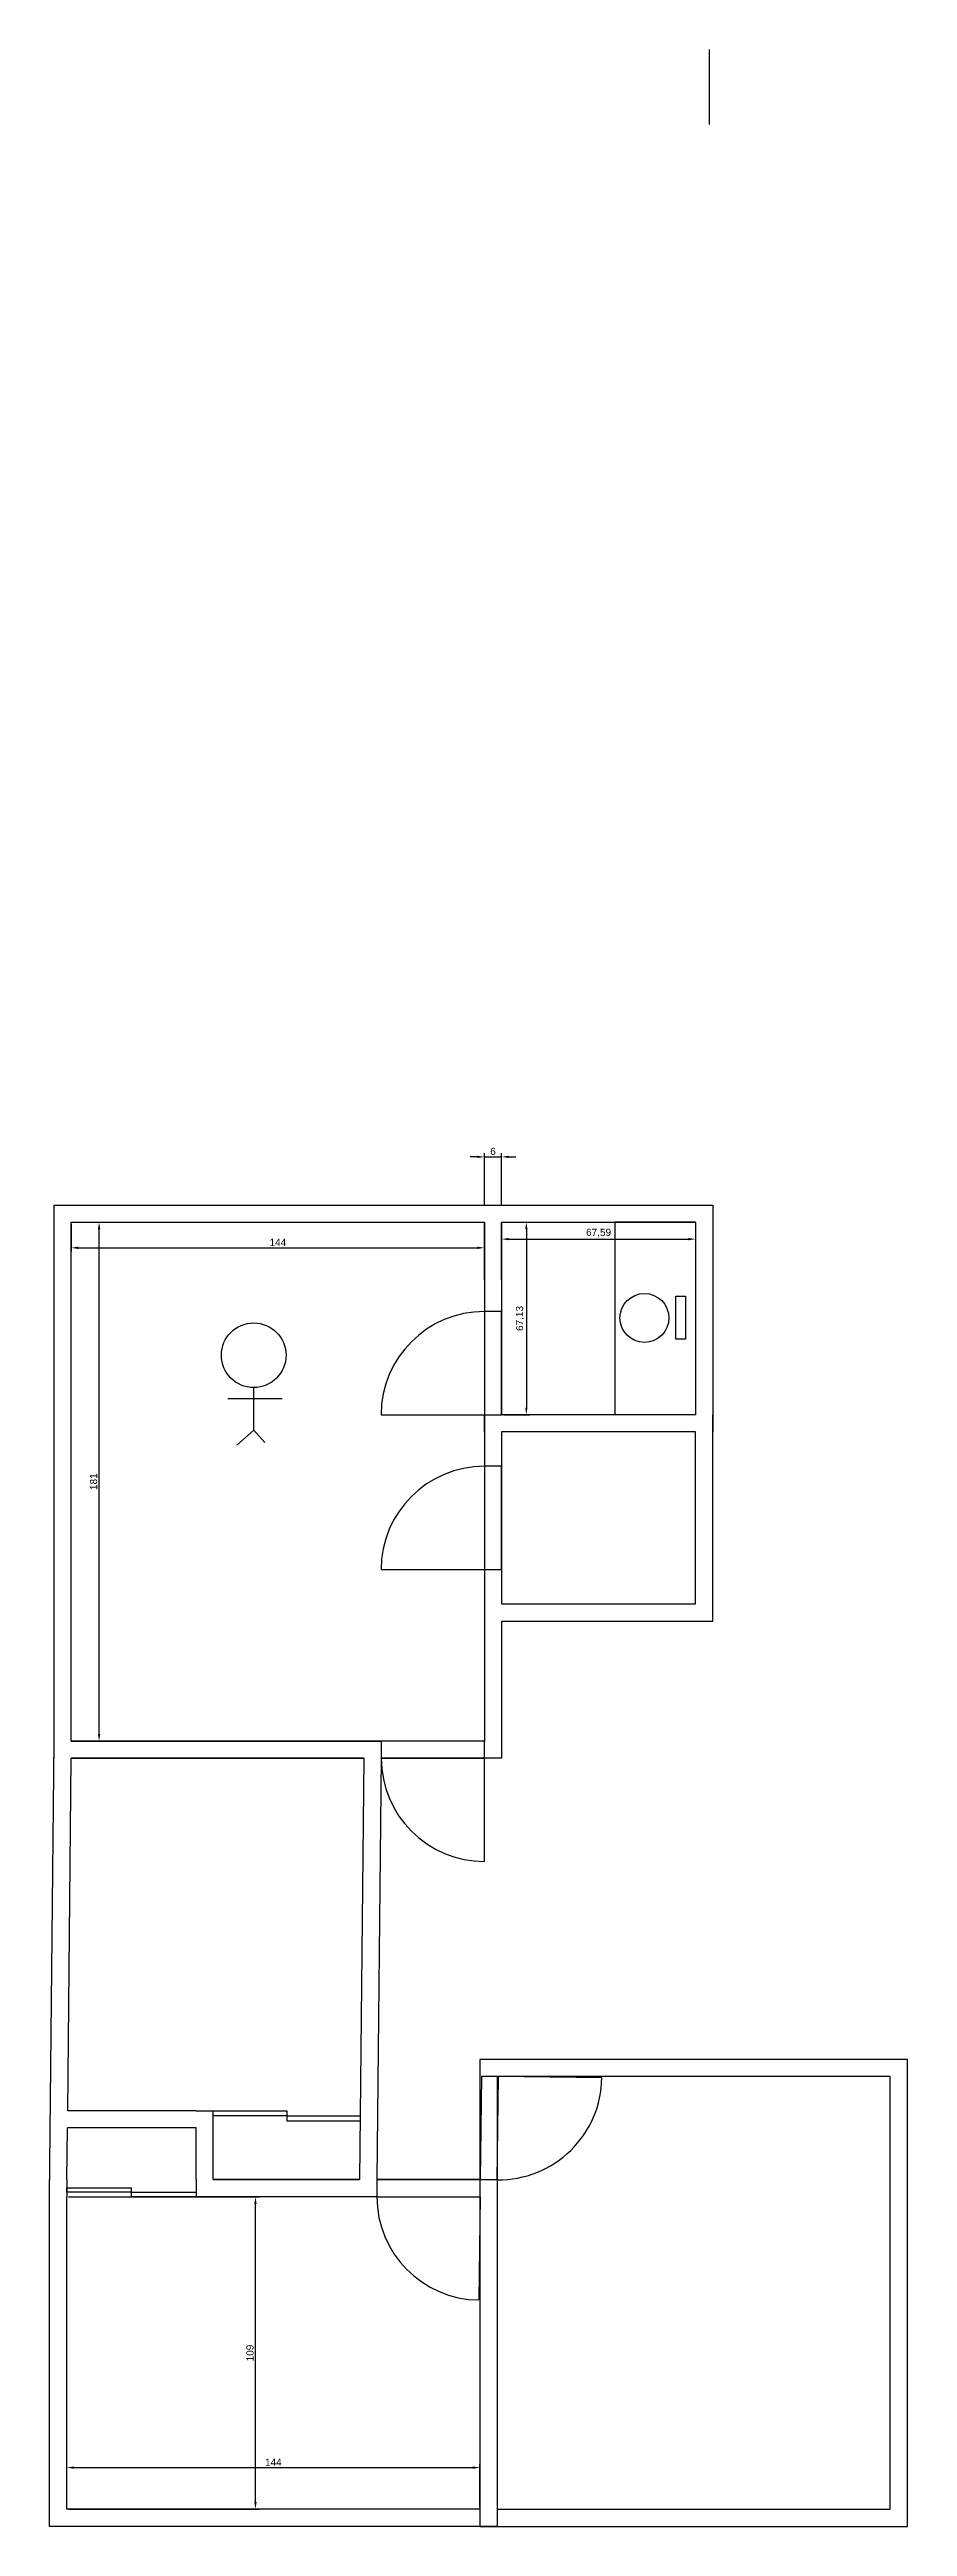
# Model space of a CAD drawing. Header units: inches. Extents: x 88 to 387, y 47 to 911.
import ezdxf

# ---------------------------------------------------------------- set-up
doc = ezdxf.new("R2010")
doc.units = ezdxf.units.IN
for name, color, linetype in [('Closet', 50, 'Continuous'), ('Sink', 90, 'Continuous'), ('Text', 10, 'Continuous')]:
    doc.layers.add(name, color=color, linetype=linetype)
doc.layers.add('Door', color=160, linetype='Continuous', plot=False)
doc.styles.get("Standard").update_dxf_attribs({"font": 'arial.ttf'})
doc.dimstyles.new('ISO-25', dxfattribs={"dimtxt": 2.5, "dimasz": 2.5, "dimexe": 1.25, "dimexo": 0.625, "dimtad": 1, "dimtxsty": 'Standard', "dimcen": 2.5, "dimadec": 0, "dimazin": 0, "dimtfac": 1, "dimtmove": 0, "dimatfit": 3, "dimfxl": 1, "dimarcsym": 0})

# ---------------------------------------------------------------- blocks, each defined once
blk = doc.blocks.new('*D1')
at = {"layer": 'Defpoints', "color": 0, "transparency": 16777216}
for p in [(245.22, 524.64), (239.22, 507.26), (245.22, 507.26)]:
    blk.add_point(p, dxfattribs=at)
at = {"layer": 'Text', "color": 0, "lineweight": -2, "transparency": 16777216}
for p, q in [((236.72, 524.64), (234.22, 524.64)), ((239.22, 507.89), (239.22, 525.89)), ((239.22, 524.64), (245.22, 524.64)), ((245.22, 507.89), (245.22, 525.89)), ((247.72, 524.64), (250.22, 524.64))]:
    blk.add_line(p, q, dxfattribs=at)
at = {"layer": 'Text', "color": 0, "transparency": 16777216}
for points in [[(236.72, 525.06), (236.72, 524.23), (239.22, 524.64)], [(247.72, 525.06), (247.72, 524.23), (245.22, 524.64)]]:
    blk.add_solid(points, dxfattribs=at)
at = {"layer": 'Text', "color": 0, "transparency": 16777216, "insert": (242.22, 526.55), "char_height": 2.5, "attachment_point": 5}
blk.add_mtext('6', dxfattribs=at)
blk = doc.blocks.new('Door Single')
at = {"layer": 'Door'}
blk.add_line((0, 42), (0, 6), dxfattribs=at)
blk.add_lwpolyline([(0, 0), (36, 0), (36, 6), (0, 6)], close=True, dxfattribs=at)
blk.add_arc((0, 6), 36, 0, 90, dxfattribs=at)
blk = doc.blocks.new('*D4')
at = {"layer": 'Defpoints', "color": 0, "transparency": 16777216}
for p in [(95.22, 501.85), (239.22, 501.85), (239.22, 492.93)]:
    blk.add_point(p, dxfattribs=at)
at = {"layer": 'Text', "color": 0, "lineweight": -2, "transparency": 16777216}
for p, q in [((95.22, 501.22), (95.22, 491.68)), ((239.22, 501.22), (239.22, 491.68)), ((97.72, 492.93), (236.72, 492.93))]:
    blk.add_line(p, q, dxfattribs=at)
at = {"layer": 'Text', "color": 0, "transparency": 16777216}
for points in [[(97.72, 493.35), (97.72, 492.51), (95.22, 492.93)], [(236.72, 493.35), (236.72, 492.51), (239.22, 492.93)]]:
    blk.add_solid(points, dxfattribs=at)
at = {"layer": 'Text', "color": 0, "transparency": 16777216, "insert": (167.22, 494.81), "char_height": 2.5, "attachment_point": 5}
blk.add_mtext('144', dxfattribs=at)
blk = doc.blocks.new('*D5')
at = {"layer": 'Defpoints', "color": 0, "transparency": 16777216}
for p in [(95.22, 501.85), (104.91, 501.85), (95.22, 320.85)]:
    blk.add_point(p, dxfattribs=at)
at = {"layer": 'Text', "color": 0, "lineweight": -2, "transparency": 16777216}
for p, q in [((95.84, 501.85), (106.16, 501.85)), ((104.91, 323.35), (104.91, 499.35)), ((95.84, 320.85), (106.16, 320.85))]:
    blk.add_line(p, q, dxfattribs=at)
at = {"layer": 'Text', "color": 0, "transparency": 16777216}
for points in [[(104.49, 499.35), (105.33, 499.35), (104.91, 501.85)], [(104.49, 323.35), (105.33, 323.35), (104.91, 320.85)]]:
    blk.add_solid(points, dxfattribs=at)
at = {"layer": 'Text', "color": 0, "transparency": 16777216, "insert": (103.01, 411.35), "char_height": 2.5, "attachment_point": 5, "rotation": 90}
blk.add_mtext('181', dxfattribs=at)
blk = doc.blocks.new('*D6')
at = {"layer": 'Defpoints', "color": 0, "transparency": 16777216}
for p in [(245.22, 501.85), (312.81, 501.85), (312.81, 495.96)]:
    blk.add_point(p, dxfattribs=at)
at = {"layer": 'Text', "color": 0, "lineweight": -2, "transparency": 16777216}
for p, q in [((245.22, 501.22), (245.22, 494.71)), ((312.81, 501.22), (312.81, 494.71)), ((247.72, 495.96), (310.31, 495.96))]:
    blk.add_line(p, q, dxfattribs=at)
at = {"layer": 'Text', "color": 0, "transparency": 16777216}
for points in [[(247.72, 496.38), (247.72, 495.54), (245.22, 495.96)], [(310.31, 496.38), (310.31, 495.54), (312.81, 495.96)]]:
    blk.add_solid(points, dxfattribs=at)
at = {"layer": 'Text', "color": 0, "transparency": 16777216, "insert": (279.01, 498.09), "char_height": 2.5, "attachment_point": 5}
blk.add_mtext('67,59', dxfattribs=at)
blk = doc.blocks.new('*D7')
at = {"layer": 'Defpoints', "color": 0, "transparency": 16777216}
for p in [(245.22, 501.85), (245.22, 434.72), (253.83, 434.72)]:
    blk.add_point(p, dxfattribs=at)
at = {"layer": 'Text', "color": 0, "lineweight": -2, "transparency": 16777216}
for p, q in [((245.84, 501.85), (255.08, 501.85)), ((253.83, 499.35), (253.83, 437.22)), ((245.84, 434.72), (255.08, 434.72))]:
    blk.add_line(p, q, dxfattribs=at)
at = {"layer": 'Text', "color": 0, "transparency": 16777216}
for points in [[(253.41, 499.35), (254.25, 499.35), (253.83, 501.85)], [(253.41, 437.22), (254.25, 437.22), (253.83, 434.72)]]:
    blk.add_solid(points, dxfattribs=at)
at = {"layer": 'Text', "color": 0, "transparency": 16777216, "insert": (251.7, 468.28), "char_height": 2.5, "attachment_point": 5, "rotation": 90}
blk.add_mtext('67,13', dxfattribs=at)
blk = doc.blocks.new('Sliding Closet Door')
at = {"layer": 'Closet'}
for p, q in [((-57.14, 4), (-28.57, 4)), ((-57.14, 2), (-57.14, 4)), ((-28.57, 2), (-57.14, 2)), ((-28.57, 4), (-28.57, 2)), ((-28.57, 2), (0, 2)), ((-28.57, 2), (-28.57, 0)), ((0, 0), (-28.57, 0)), ((0, 2), (0, 0))]:
    blk.add_line(p, q, dxfattribs=at)
blk = doc.blocks.new('*D14')
at = {"layer": 'Defpoints', "color": 0, "transparency": 16777216}
for p in [(237.66, 67.43), (93.66, 52.9), (237.66, 52.9)]:
    blk.add_point(p, dxfattribs=at)
at = {"layer": 'Text', "color": 0, "lineweight": -2, "transparency": 16777216}
for p, q in [((93.66, 53.52), (93.66, 68.68)), ((96.16, 67.43), (235.16, 67.43)), ((237.66, 53.52), (237.66, 68.68))]:
    blk.add_line(p, q, dxfattribs=at)
at = {"layer": 'Text', "color": 0, "transparency": 16777216}
for points in [[(96.16, 67.84), (96.16, 67.01), (93.66, 67.43)], [(235.16, 67.84), (235.16, 67.01), (237.66, 67.43)]]:
    blk.add_solid(points, dxfattribs=at)
at = {"layer": 'Text', "color": 0, "transparency": 16777216, "insert": (165.66, 69.31), "char_height": 2.5, "attachment_point": 5}
blk.add_mtext('144', dxfattribs=at)
blk = doc.blocks.new('*D15')
at = {"layer": 'Defpoints', "color": 0, "transparency": 16777216}
for p in [(93.66, 161.9), (159.42, 161.9), (93.66, 52.9)]:
    blk.add_point(p, dxfattribs=at)
at = {"layer": 'Text', "color": 0, "lineweight": -2, "transparency": 16777216}
for p, q in [((94.28, 161.9), (160.67, 161.9)), ((159.42, 55.4), (159.42, 159.4)), ((94.28, 52.9), (160.67, 52.9))]:
    blk.add_line(p, q, dxfattribs=at)
at = {"layer": 'Text', "color": 0, "transparency": 16777216}
for points in [[(159.01, 159.4), (159.84, 159.4), (159.42, 161.9)], [(159.01, 55.4), (159.84, 55.4), (159.42, 52.9)]]:
    blk.add_solid(points, dxfattribs=at)
at = {"layer": 'Text', "color": 0, "transparency": 16777216, "insert": (157.52, 107.4), "char_height": 2.5, "attachment_point": 5, "rotation": 90}
blk.add_mtext('109', dxfattribs=at)

msp = doc.modelspace()

# ---------------------------------------------------------------- linework, layer by layer
for p, q in [((138.717, 191.897), (144.717, 191.897)), ((144.717, 167.897), (144.717, 191.897)), ((138.717, 167.897), (138.717, 185.897))]:
    msp.add_line(p, q)
for points in [[(89.216, 314.85), (89.216, 507.85), (245.216, 507.85)], [(239.216, 507.85), (318.81, 507.85), (318.81, 428.72)], [(239.216, 481.787), (239.216, 501.85)], [(245.216, 501.85), (245.216, 434.72)], [(245.216, 481.787), (245.216, 501.85), (312.81, 501.85), (312.81, 434.72), (245.216, 434.72)], [(239.216, 428.72), (239.216, 434.72)], [(245.216, 428.72), (245.216, 368.72)], [(312.81, 428.72), (245.216, 428.72)], [(245.216, 362.72), (245.216, 314.85), (203.216, 314.85)], [(87.655, 161.897), (87.655, 161.897), (89.277, 320.85)], [(95.216, 320.85), (203.278, 320.85)], [(93.962, 191.897), (95.216, 314.85), (197.216, 314.85), (195.717, 167.897), (144.717, 167.897)], [(197.216, 314.85), (95.216, 314.85)], [(203.217, 314.85), (201.717, 167.897)], [(93.717, 167.897), (93.9, 185.897)], [(201.656, 161.897), (138.717, 161.897)]]:
    msp.add_lwpolyline(points)
msp.add_lwpolyline([(95.216, 501.85), (239.216, 501.85), (239.216, 320.85), (95.216, 320.85)], close=True)
at = {"layer": 'Defpoints'}
for p, q in [((317.603, 910.916), (317.603, 884.801)), ((158.802, 429.343), (158.802, 444.183)), ((149.822, 440.371), (168.734, 440.371)), ((158.802, 429.343), (152.97, 424.042)), ((152.97, 424.042), (158.802, 429.343)), ((158.802, 429.343), (158.802, 429.343)), ((158.802, 429.343), (162.661, 425.061)), ((138.717, 191.897), (93.962, 191.897)), ((138.717, 185.897), (93.9, 185.897)), ((93.717, 167.897), (93.655, 161.897)), ((138.717, 167.897), (138.717, 161.897))]:
    msp.add_line(p, q, dxfattribs=at)
for points in [[(239.216, 434.72), (239.216, 416.72)], [(312.81, 434.72), (245.216, 434.72)], [(245.216, 362.72), (318.81, 362.72), (318.81, 434.72)], [(245.216, 380.72), (245.216, 368.72), (312.81, 368.72), (312.81, 428.72), (245.216, 428.72), (245.216, 416.72)], [(239.216, 380.72), (239.216, 362.72)], [(201.717, 167.897), (243.655, 167.897), (243.655, 46.897), (87.655, 46.897), (87.655, 167.897), (87.716, 167.897)], [(144.717, 167.897), (195.717, 167.897)], [(237.655, 156.728), (237.655, 52.897), (93.655, 52.897), (93.655, 161.897)]]:
    msp.add_lwpolyline(points, dxfattribs=at)
for points in [[(237.655, 46.897), (386.655, 46.897), (386.655, 209.838), (237.655, 209.838)], [(243.655, 52.897), (380.655, 52.897), (380.655, 203.838), (243.655, 203.838)]]:
    msp.add_lwpolyline(points, close=True, dxfattribs=at)
msp.add_circle((158.802, 455.458), 11.275, dxfattribs=at)
at = {"layer": 'Door'}
msp.add_line((237.717, 161.897), (237.288, 125.899), dxfattribs=at)
msp.add_lwpolyline([(237.717, 167.897), (201.717, 167.897), (201.717, 161.897), (237.717, 161.897)], close=True, dxfattribs=at)
msp.add_arc((237.727, 161.901), 36.01, 180.006362, 269.302486, dxfattribs=at)
at = {"layer": 'Sink'}
for points in [[(312.81, 501.85), (284.788, 501.85), (284.788, 501.85), (312.81, 501.85)], [(284.788, 501.85), (312.81, 501.85), (312.81, 434.72), (284.788, 434.72)], [(305.925, 476.057), (309.26, 476.057), (309.26, 461.061), (305.925, 461.061)]]:
    msp.add_lwpolyline(points, close=True, dxfattribs=at)
msp.add_circle((294.994, 468.467), 8.521, dxfattribs=at)

# ---------------------------------------------------------------- block references
at = {"rotation": 180}
msp.add_blockref('Door Single', (239.278, 320.85), dxfattribs=at)
at = {"layer": 'Closet', "xscale": 0.8968098281048897, "yscale": 0.8968098281048897, "zscale": 0.8968098281048897}
msp.add_blockref('Sliding Closet Door', (195.962, 188.31), dxfattribs=at)
at = {"layer": 'Defpoints', "rotation": 269.3177541197605}
msp.add_blockref('Door Single', (238.146, 203.894), dxfattribs=at)
at = {"layer": 'Defpoints', "xscale": 0.7885919263475857, "yscale": 0.7885919263475857, "zscale": 0.7885919263475857, "rotation": 179.9999999999968}
msp.add_blockref('Sliding Closet Door', (93.655, 165.051), dxfattribs=at)
at = {"layer": 'Door', "rotation": 90}
for p in [(245.216, 434.72), (245.216, 380.72)]:
    msp.add_blockref('Door Single', p, dxfattribs=at)

# ---------------------------------------------------------------- dimensions: what is measured, and where the dimension line sits
at = {"layer": 'Text'}
for base, p1, p2, picture, middle in [((245.216, 524.645), (239.216, 507.261), (245.216, 507.261), '*D1', (242.216, 526.546)), ((239.216, 492.93), (95.216, 501.85), (239.216, 501.85), '*D4', (167.216, 494.81)), ((312.81, 495.961), (245.216, 501.85), (312.81, 501.85), '*D6', (279.013, 498.089)), ((237.655, 67.427), (93.655, 52.897), (237.655, 52.897), '*D14', (165.655, 69.308))]:
    dim = msp.add_linear_dim(base=base, p1=p1, p2=p2, dimstyle='ISO-25', dxfattribs=at)
    dim.commit()
    dim.dimension.update_dxf_attribs({"geometry": picture, "text_midpoint": middle})
for base, p1, p2, picture, middle in [((104.909, 501.85), (95.216, 320.85), (95.216, 501.85), '*D5', (103.008, 411.35)), ((253.83, 434.72), (245.216, 501.85), (245.216, 434.72), '*D7', (251.702, 468.285)), ((159.423, 161.897), (93.655, 52.897), (93.655, 161.897), '*D15', (157.522, 107.397))]:
    dim = msp.add_linear_dim(base=base, p1=p1, p2=p2, angle=90, dimstyle='ISO-25', dxfattribs=at)
    dim.commit()
    dim.dimension.update_dxf_attribs({"geometry": picture, "text_midpoint": middle})

doc.saveas('drawing.dxf')
